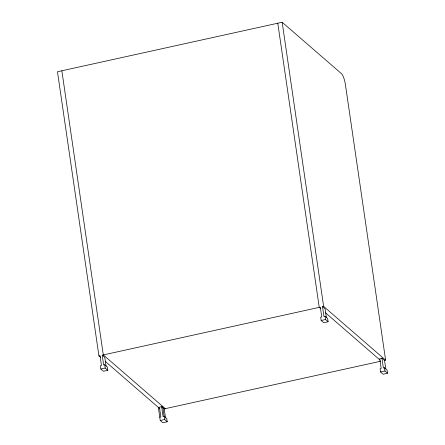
<?xml version="1.0" encoding="UTF-8"?>
<svg xmlns="http://www.w3.org/2000/svg" width="445" height="445" viewBox="0 0 445 445"><rect width="100%" height="100%" fill="white"/><g stroke="black" fill="none" stroke-linecap="round" stroke-linejoin="round"><path stroke-width="0.67" d="M381.938 358.147L383.373 367.982L384.469 367.742L387.05 369.979L387.528 373.255L383.145 374.223L380.564 371.987L380.086 368.705L381.181 368.466L379.746 358.626L381.938 358.147L384.519 360.383L385.615 360.144L345.437 84.728A9.228 2.136 77.6 0 0 341.576 73.748L282.169 22.25L57.472 71.745L98.924 355.9L100.503 357.263M98.924 355.9L100.019 355.655L101.454 365.495L100.359 365.734L100.837 369.016L103.424 371.252L107.807 370.284L107.328 367.008L104.742 364.772L103.646 365.011L102.211 355.177L320.333 307.133L321.768 316.968L320.673 317.207L321.151 320.489L323.732 322.725L328.115 321.763L327.637 318.481L325.056 316.245L323.96 316.484L322.525 306.649L323.621 306.405L385.615 360.144M100.837 369.016L105.22 368.048L107.807 370.284M321.151 320.489L325.534 319.521L328.115 321.763M165.546 418.089L164.211 408.911L161.624 406.674L159.432 407.153L160.868 416.993L159.772 417.232M164.049 408.944L380.558 361.257M160.25 420.508L164.633 419.546L167.22 421.782L162.831 422.75L160.25 420.508L158.337 407.397M380.564 371.987L384.947 371.019L387.528 373.255M322.525 306.649L325.106 308.886L326.352 317.413M320.812 308.741L319.237 307.373L277.78 23.218M325.54 312.835L380.18 360.2M165.306 408.671L103.307 354.932L61.855 70.777M102.211 355.177L104.798 357.413L106.038 365.94M105.231 361.362L159.888 408.738M384.519 360.383L385.765 368.911M384.469 367.742L384.947 371.019M282.169 22.25L323.621 306.405M325.056 316.245L325.534 319.521M167.22 421.782L166.742 418.506L164.155 416.264L163.059 416.509L161.624 406.674M162.72 406.43L164.633 419.546M104.742 364.772L105.22 368.048"/></g></svg>
